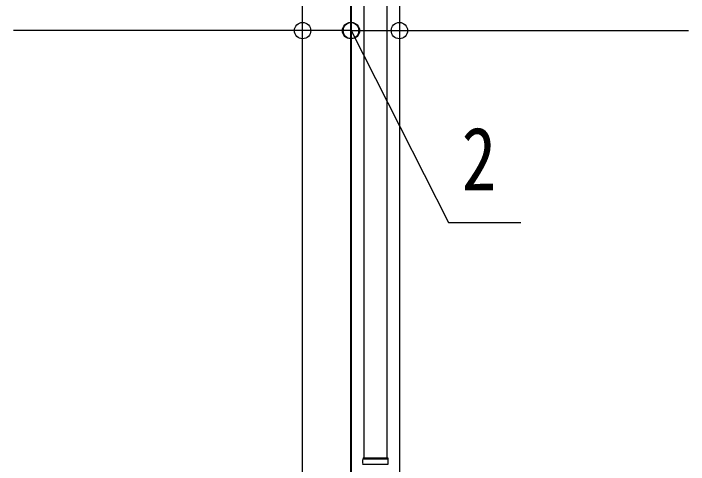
# Model space of a CAD drawing. Units: millimetres, scale not verified. Extents: x -21025 to 21025, y -14850 to 14850.
# Drawn here: x -11177 to -9419, y -8995 to -7821 of the extents above; entities that cross this region are included whole.
import ezdxf
from ezdxf.enums import TextEntityAlignment as Align

# ---------------------------------------------------------------- set-up
doc = ezdxf.new("R2010")
doc.units = ezdxf.units.MM
doc.header["$LTSCALE"] = 60
for name, color, linetype in [('0-5_YKK_13', 4, 'Continuous'), ('0-6_YKK_A1', 4, 'Continuous'), ('0-7_YKK_D', 6, 'Continuous')]:
    doc.layers.add(name, color=color, linetype=linetype)
doc.styles.add('ＭＳ ゴシック', font='')
doc.styles.get('ＭＳ ゴシック').set_extended_font_data('MS Gothic')

msp = doc.modelspace()

# ---------------------------------------------------------------- linework, layer by layer
at = {"layer": '0-5_YKK_13'}
for p, q in [((-10264.9, -7474), (-10264.9, -8978.5)), ((-10204.9, -7474), (-10204.9, -8978.5)), ((-10267.9, -8980.49), (-10201.9, -8980.49)), ((-10266.9, -8978.49), (-10202.9, -8978.49)), ((-10266.9, -8978.49), (-10266.9, -8980.49)), ((-10202.9, -8978.49), (-10202.9, -8980.49)), ((-10267.9, -8994.49), (-10201.9, -8994.49)), ((-10266.9, -8996.49), (-10266.9, -8994.49)), ((-10202.9, -8996.49), (-10202.9, -8994.49))]:
    msp.add_line(p, q, dxfattribs=at)
for centre, start, end in [((-10219.15, -8987.49), 171.82876, 180.00002), ((-10250.65, -8987.49), 359.99998, 8.17124), ((-10219.15, -8987.49), 180.00002, 188.17127), ((-10250.65, -8987.49), 351.82873, 359.99998)]:
    msp.add_arc(centre, 49.25, start, end, dxfattribs=at)
at = {"layer": '0-6_YKK_A1'}
for p, q in [((-10424.4, -11210), (-10424.4, -7210)), ((-10299.4, -7212.96), (-10299.4, -11210)), ((-10297.4, -11210), (-10297.4, -7212.96)), ((-10172.4, -7359.28), (-10172.4, -11210))]:
    msp.add_line(p, q, dxfattribs=at)
at = {"layer": '0-7_YKK_D'}
for p, q in [((-10299.4, -7865), (-10384.4, -7865)), ((-10299.4, -7865), (-10297.4, -7865)), ((-10299.4, -7865), (-10297.4, -7865)), ((-10297.4, -7865), (-10212.4, -7865))]:
    msp.add_line(p, q, dxfattribs=at)
for points in [[(-10299.4, -7865), (-10424.4, -7865), (-11177.4, -7865)], [(-10298.4, -7865), (-10044.16, -8365), (-9856.16, -8365)], [(-10297.4, -7865), (-10172.4, -7865), (-9419.4, -7865)]]:
    msp.add_lwpolyline(points, dxfattribs=at)
for centre in [(-10424.4, -7865), (-10299.4, -7865), (-10299.4, -7865), (-10297.4, -7865), (-10297.4, -7865), (-10172.4, -7865)]:
    msp.add_circle(centre, 21.25, dxfattribs=at)

# ---------------------------------------------------------------- texts
at = {"layer": '0-7_YKK_D', "style": 'ＭＳ ゴシック', "width": 0.8}
msp.add_text('2', height=165, dxfattribs=at).set_placement((-10010.16, -8331), align=Align.BOTTOM_LEFT)

doc.saveas('drawing.dxf')
